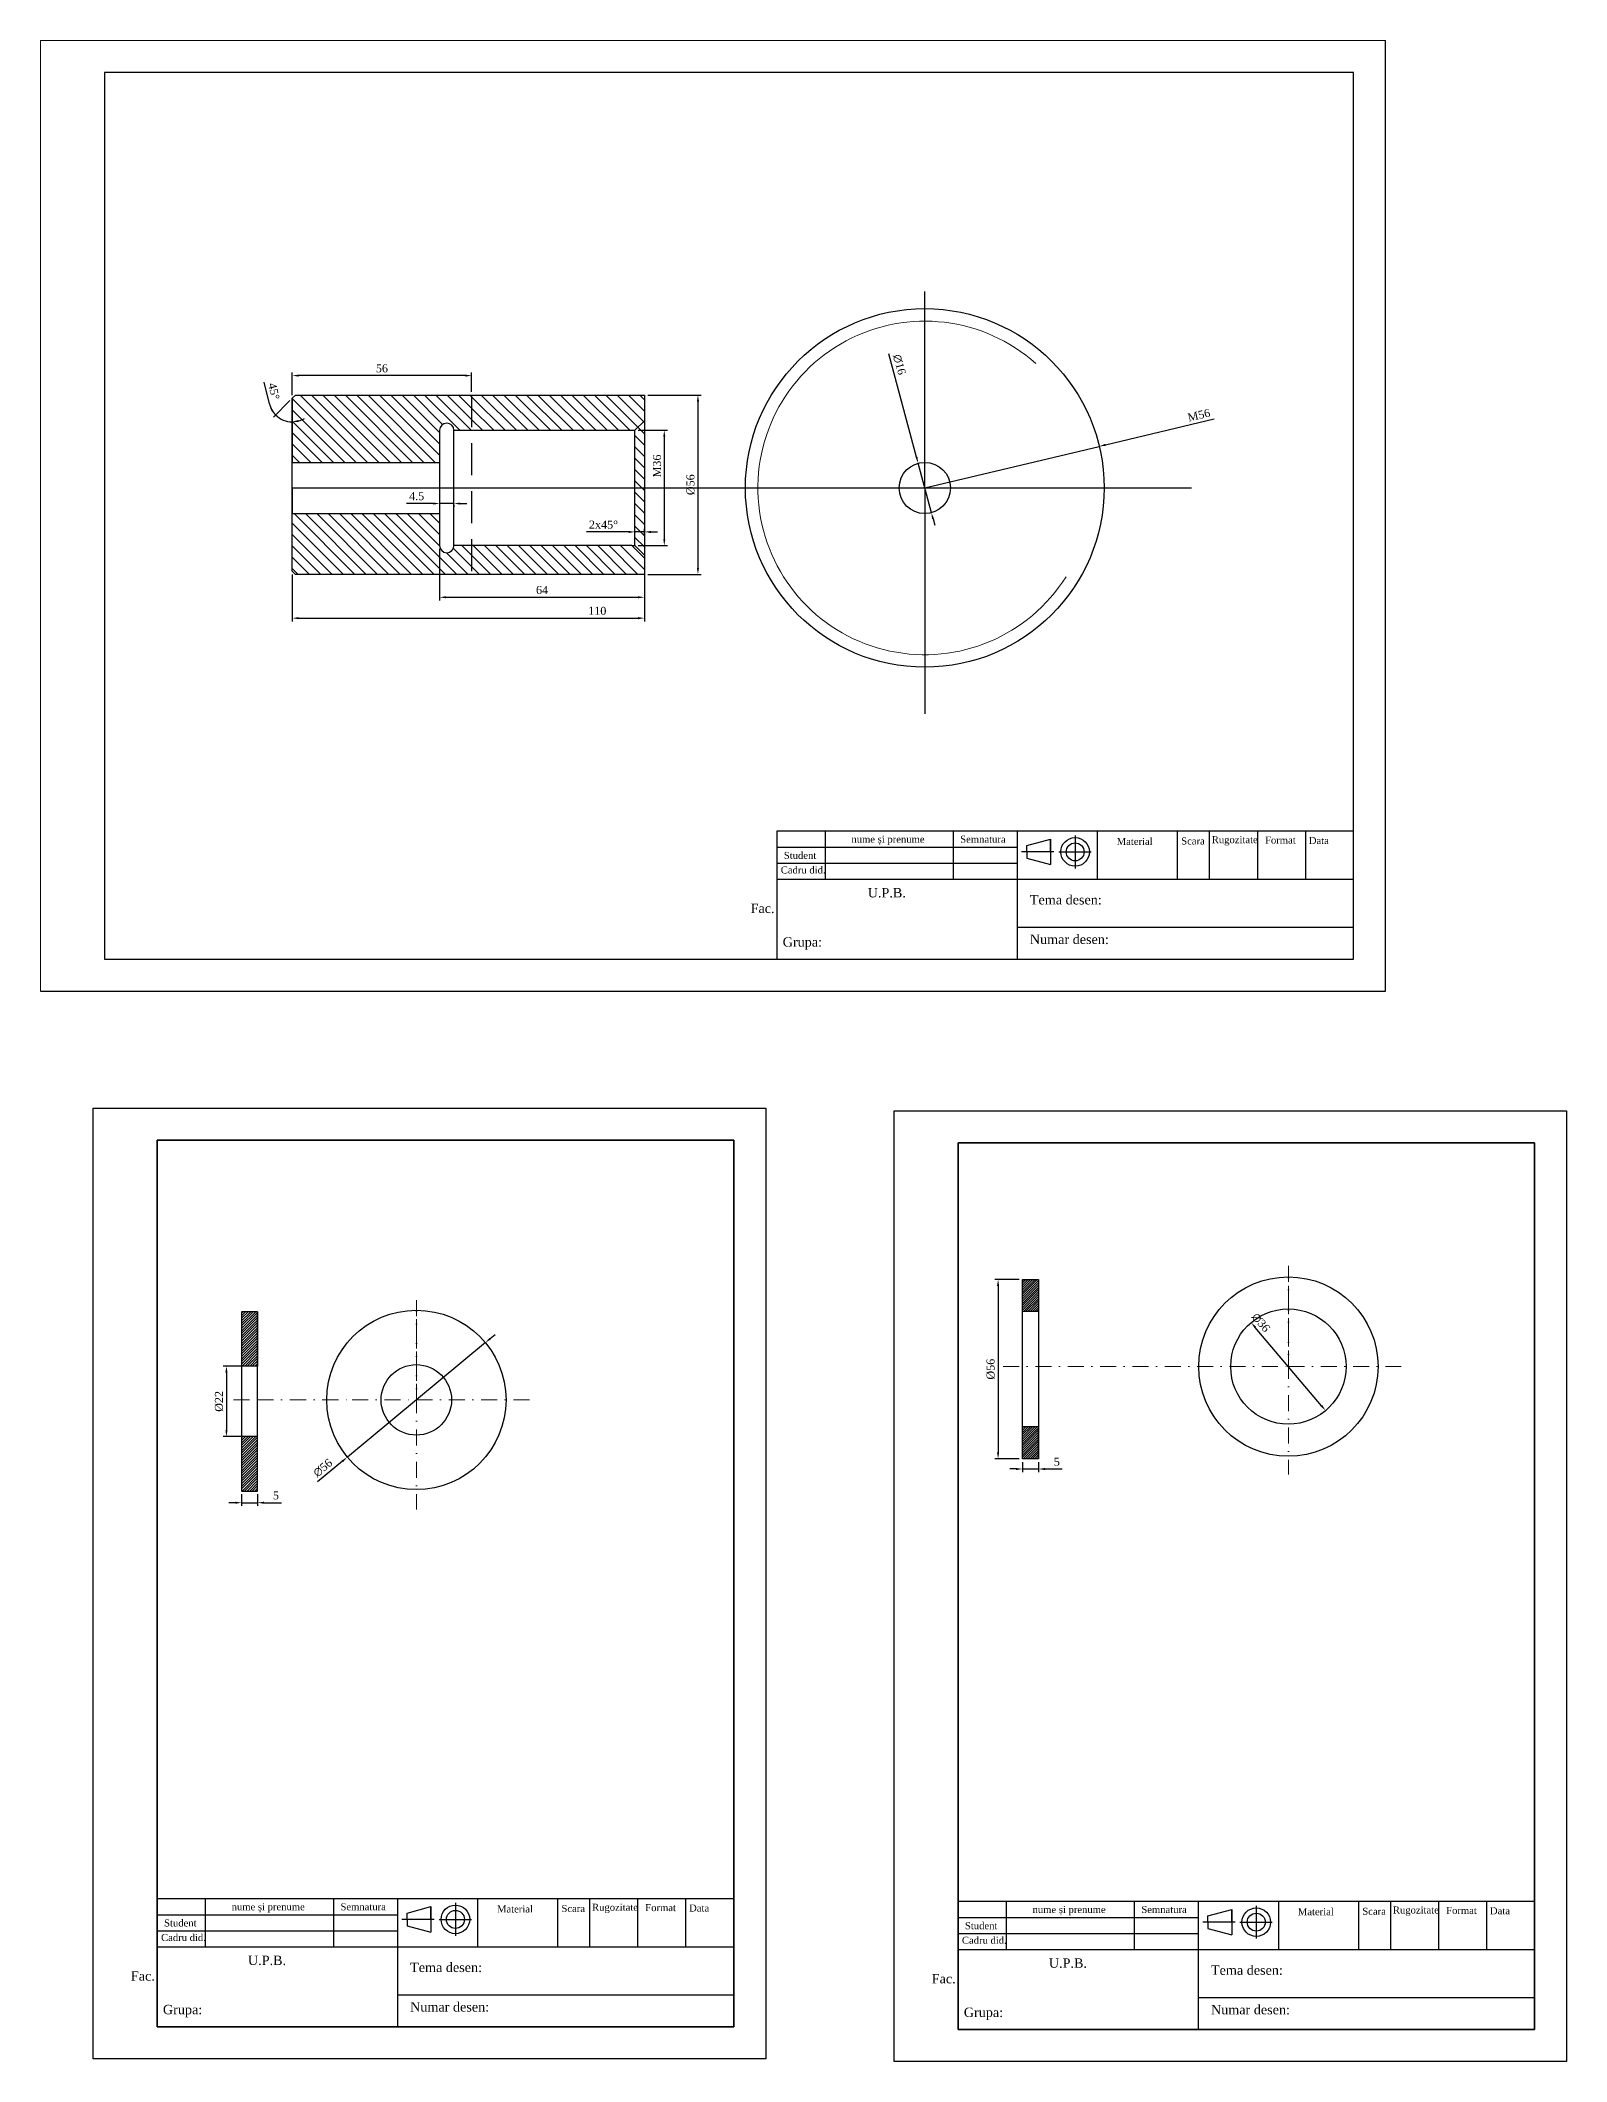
# Model space of a CAD drawing. Header units: millimetres. Extents: x 0 to 1390, y -336 to 297.
# Drawn here: x 481 to 957, y -336 to 295 of the extents above; entities that cross this region are included whole.
import ezdxf

# ---------------------------------------------------------------- set-up
doc = ezdxf.new("R2010")
doc.units = ezdxf.units.MM
doc.header["$LTSCALE"] = 20
doc.header["$MEASUREMENT"] = 0
for name, pattern in [('ACAD_ISO11W100', [33, 12, -3, 12, -3, 0, -3]), ('DASHDOT2', [0.5, 0.25, -0.125, 0, -0.125]), ('DASHED', [0.75, 0.5, -0.25])]:
    doc.linetypes.add(name, pattern=pattern)
doc.layers.get('0').update_dxf_attribs({"color": 250})
for name, color, linetype, lineweight in [('AJUTOR', 254, 'Continuous', 0), ('AXE', 5, 'DASHDOT2', 0), ('COTE', 7, 'Continuous', 0), ('GROASE', 250, 'Continuous', 30), ('HASURI', 250, 'Continuous', 0), ('Layer1', 94, 'ACAD_ISO11W100', 30)]:
    doc.layers.add(name, color=color, linetype=linetype, lineweight=lineweight)
for name, color, linetype in [('chenar', 7, 'Continuous'), ('indicator', 7, 'Continuous'), ('Punctata', 200, 'DASHED')]:
    doc.layers.add(name, color=color, linetype=linetype)
doc.styles.get("Standard").update_dxf_attribs({"font": 'times.ttf'})
doc.dimstyles.get("Standard").update_dxf_attribs({"dimscale": 0, "dimtxt": 2.5, "dimasz": 2, "dimexe": 1, "dimexo": 1, "dimgap": 1, "dimtad": 1, "dimdec": 0, "dimzin": 0, "dimdsep": 46, "dimtxsty": 'Standard', "dimcen": 0.09, "dimadec": 0, "dimazin": 0, "dimtfac": 1, "dimtdec": 0, "dimtmove": 0, "dimatfit": 0, "dimfxl": 1, "dimtolj": 1, "dimtzin": 0, "dimarcsym": 0})
pattern_1 = [(135, (26.1268, -68.4008), (-1.767767, -1.767767), [])]

# ---------------------------------------------------------------- blocks, each defined once
blk = doc.blocks.new('*D29')
at = {"layer": 'Defpoints', "color": 0, "transparency": 16777216}
for p in [(543.53, -157.96), (548.53, -157.96), (548.53, -161.62)]:
    blk.add_point(p, dxfattribs=at)
at = {"layer": 'GROASE', "color": 0, "lineweight": -2, "transparency": 16777216}
for p, q in [((541.53, -161.62), (539.53, -161.62)), ((543.53, -158.96), (543.53, -162.62)), ((543.53, -161.62), (548.53, -161.62)), ((548.53, -158.96), (548.53, -162.62)), ((550.53, -161.62), (555.95, -161.62))]:
    blk.add_line(p, q, dxfattribs=at)
at = {"layer": 'GROASE', "color": 0, "transparency": 16777216}
for points in [[(541.53, -161.28), (541.53, -161.95), (543.53, -161.62)], [(550.53, -161.28), (550.53, -161.95), (548.53, -161.62)]]:
    blk.add_solid(points, dxfattribs=at)
at = {"layer": 'GROASE', "color": 0, "transparency": 16777216, "insert": (554.24, -159.34), "char_height": 2.5, "attachment_point": 5}
blk.add_mtext('\\A1;5', dxfattribs=at)
blk = doc.blocks.new('*D30')
at = {"layer": 'Defpoints', "color": 0, "transparency": 16777216}
for p in [(548.53, -118.96), (538.79, -140.96), (548.53, -140.96)]:
    blk.add_point(p, dxfattribs=at)
at = {"layer": 'GROASE', "color": 0, "lineweight": -2, "transparency": 16777216}
for p, q in [((547.53, -118.96), (537.79, -118.96)), ((538.79, -120.96), (538.79, -138.96)), ((547.53, -140.96), (537.79, -140.96))]:
    blk.add_line(p, q, dxfattribs=at)
at = {"layer": 'GROASE', "color": 0, "transparency": 16777216}
for points in [[(538.45, -120.96), (539.12, -120.96), (538.79, -118.96)], [(538.45, -138.96), (539.12, -138.96), (538.79, -140.96)]]:
    blk.add_solid(points, dxfattribs=at)
at = {"layer": 'GROASE', "color": 0, "transparency": 16777216, "insert": (536.48, -129.96), "char_height": 2.5, "attachment_point": 5, "rotation": 90}
blk.add_mtext('\\A1;%%C22', dxfattribs=at)
blk = doc.blocks.new('*D31')
at = {"layer": 'Defpoints', "color": 0, "transparency": 16777216}
for p in [(619.64, -111.61), (576.54, -147.37)]:
    blk.add_point(p, dxfattribs=at)
at = {"layer": 'GROASE', "color": 0, "lineweight": -2, "transparency": 16777216}
for p, q in [((619.64, -111.61), (576.54, -147.37)), ((621.18, -110.34), (622.72, -109.06)), ((575.01, -148.65), (567.25, -155.09))]:
    blk.add_line(p, q, dxfattribs=at)
at = {"layer": 'GROASE', "color": 0, "transparency": 16777216}
for points in [[(620.96, -110.08), (621.39, -110.59), (619.64, -111.61)], [(574.79, -148.4), (575.22, -148.91), (576.54, -147.37)]]:
    blk.add_solid(points, dxfattribs=at)
at = {"layer": 'GROASE', "color": 0, "transparency": 16777216, "insert": (568.88, -150.74), "char_height": 2.5, "attachment_point": 5, "rotation": 39.68837}
blk.add_mtext('\\A1;∅56', dxfattribs=at)
blk = doc.blocks.new('*D32')
at = {"layer": 'Defpoints', "color": 0, "transparency": 16777216}
for p in [(787.37, -91.9), (779.74, -147.9), (787.37, -147.9)]:
    blk.add_point(p, dxfattribs=at)
at = {"layer": 'GROASE', "color": 0, "lineweight": -2, "transparency": 16777216}
for p, q in [((786.37, -91.9), (778.74, -91.9)), ((779.74, -93.9), (779.74, -145.9)), ((786.37, -147.9), (778.74, -147.9))]:
    blk.add_line(p, q, dxfattribs=at)
at = {"layer": 'GROASE', "color": 0, "transparency": 16777216}
for points in [[(779.41, -93.9), (780.08, -93.9), (779.74, -91.9)], [(779.41, -145.9), (780.08, -145.9), (779.74, -147.9)]]:
    blk.add_solid(points, dxfattribs=at)
at = {"layer": 'GROASE', "color": 0, "transparency": 16777216, "insert": (777.44, -119.9), "char_height": 2.5, "attachment_point": 5, "rotation": 90}
blk.add_mtext('\\A1;%%C56', dxfattribs=at)
blk = doc.blocks.new('*D33')
at = {"layer": 'Defpoints', "color": 0, "transparency": 16777216}
for p in [(787.37, -147.9), (792.37, -147.9), (792.37, -151.08)]:
    blk.add_point(p, dxfattribs=at)
at = {"layer": 'GROASE', "color": 0, "lineweight": -2, "transparency": 16777216}
for p, q in [((785.37, -151.08), (783.37, -151.08)), ((787.37, -148.9), (787.37, -152.08)), ((787.37, -151.08), (792.37, -151.08)), ((792.37, -148.9), (792.37, -152.08)), ((794.37, -151.08), (799.79, -151.08))]:
    blk.add_line(p, q, dxfattribs=at)
at = {"layer": 'GROASE', "color": 0, "transparency": 16777216}
for points in [[(785.37, -150.75), (785.37, -151.42), (787.37, -151.08)], [(794.37, -150.75), (794.37, -151.42), (792.37, -151.08)]]:
    blk.add_solid(points, dxfattribs=at)
at = {"layer": 'GROASE', "color": 0, "transparency": 16777216, "insert": (798.08, -148.81), "char_height": 2.5, "attachment_point": 5}
blk.add_mtext('\\A1;5', dxfattribs=at)
blk = doc.blocks.new('*D34')
at = {"layer": 'Defpoints', "color": 0, "transparency": 16777216}
for p in [(858.77, -105.33), (882.01, -132.83)]:
    blk.add_point(p, dxfattribs=at)
at = {"layer": 'GROASE', "color": 0, "lineweight": -2, "transparency": 16777216}
blk.add_line((880.72, -131.3), (860.06, -106.86), dxfattribs=at)
at = {"layer": 'GROASE', "color": 0, "transparency": 16777216}
for points in [[(860.32, -106.64), (859.81, -107.07), (858.77, -105.33)], [(880.97, -131.08), (880.46, -131.51), (882.01, -132.83)]]:
    blk.add_solid(points, dxfattribs=at)
at = {"layer": 'GROASE', "color": 0, "transparency": 16777216, "insert": (861.81, -105.35), "char_height": 2.5, "attachment_point": 5, "rotation": 310.19492}
blk.add_mtext('\\A1;∅36', dxfattribs=at)
blk = doc.blocks.new('*D35')
at = {"layer": 'COTE', "color": 0, "lineweight": -2, "transparency": 16777216}
for p, q in [((559.34, 128.36), (559.34, 113.69)), ((669.34, 128.36), (669.34, 113.69)), ((561.34, 114.69), (667.34, 114.69))]:
    blk.add_line(p, q, dxfattribs=at)
at = {"layer": 'COTE', "color": 0, "transparency": 16777216}
for points in [[(561.34, 115.02), (561.34, 114.35), (559.34, 114.69)], [(667.34, 115.02), (667.34, 114.35), (669.34, 114.69)]]:
    blk.add_solid(points, dxfattribs=at)
at = {"layer": 'Defpoints', "color": 0, "transparency": 16777216}
for p in [(559.34, 129.36), (669.34, 129.36), (669.34, 114.69)]:
    blk.add_point(p, dxfattribs=at)
at = {"layer": 'COTE', "color": 0, "transparency": 16777216, "insert": (654.59, 116.96), "char_height": 2.5, "attachment_point": 5}
blk.add_mtext('\\A1;110', dxfattribs=at)
blk = doc.blocks.new('*D36')
at = {"layer": 'COTE', "color": 0, "lineweight": -2, "transparency": 16777216}
for p, q in [((605.34, 136.36), (605.34, 120.21)), ((669.34, 136.36), (669.34, 120.21)), ((607.34, 121.21), (667.34, 121.21))]:
    blk.add_line(p, q, dxfattribs=at)
at = {"layer": 'COTE', "color": 0, "transparency": 16777216}
for points in [[(607.34, 121.54), (607.34, 120.88), (605.34, 121.21)], [(667.34, 121.54), (667.34, 120.88), (669.34, 121.21)]]:
    blk.add_solid(points, dxfattribs=at)
at = {"layer": 'Defpoints', "color": 0, "transparency": 16777216}
for p in [(605.34, 137.36), (669.34, 137.36), (669.34, 121.21)]:
    blk.add_point(p, dxfattribs=at)
at = {"layer": 'COTE', "color": 0, "transparency": 16777216, "insert": (637.34, 123.48), "char_height": 2.5, "attachment_point": 5}
blk.add_mtext('\\A1;64', dxfattribs=at)
blk = doc.blocks.new('*D37')
at = {"layer": 'COTE', "color": 0, "lineweight": -2, "transparency": 16777216}
for p, q in [((603.34, 150.48), (595.02, 150.48)), ((609.84, 150.48), (605.34, 150.48)), ((605.34, 150.11), (605.34, 149.48)), ((609.84, 150.11), (609.84, 149.48)), ((611.84, 150.48), (613.84, 150.48))]:
    blk.add_line(p, q, dxfattribs=at)
at = {"layer": 'COTE', "color": 0, "transparency": 16777216}
for points in [[(603.34, 150.82), (603.34, 150.15), (605.34, 150.48)], [(611.84, 150.82), (611.84, 150.15), (609.84, 150.48)]]:
    blk.add_solid(points, dxfattribs=at)
at = {"layer": 'Defpoints', "color": 0, "transparency": 16777216}
for p in [(605.34, 151.11), (609.84, 151.11), (609.84, 150.48)]:
    blk.add_point(p, dxfattribs=at)
at = {"layer": 'COTE', "color": 0, "transparency": 16777216, "insert": (598.18, 152.76), "char_height": 2.5, "attachment_point": 5}
blk.add_mtext('\\A1;4.5', dxfattribs=at)
blk = doc.blocks.new('*D38')
at = {"layer": 'COTE', "color": 0, "lineweight": -2, "transparency": 16777216}
for p, q in [((667.34, 173.36), (676.51, 173.36)), ((675.51, 171.36), (675.51, 139.36)), ((667.34, 137.36), (676.51, 137.36))]:
    blk.add_line(p, q, dxfattribs=at)
at = {"layer": 'COTE', "color": 0, "transparency": 16777216}
for points in [[(675.18, 171.36), (675.85, 171.36), (675.51, 173.36)], [(675.18, 139.36), (675.85, 139.36), (675.51, 137.36)]]:
    blk.add_solid(points, dxfattribs=at)
at = {"layer": 'Defpoints', "color": 0, "transparency": 16777216}
for p in [(666.34, 173.36), (666.34, 137.36), (675.51, 137.36)]:
    blk.add_point(p, dxfattribs=at)
at = {"layer": 'COTE', "color": 0, "transparency": 16777216, "insert": (673.24, 162.22), "char_height": 2.5, "attachment_point": 5, "rotation": 90}
blk.add_mtext('\\A1;M36', dxfattribs=at)
blk = doc.blocks.new('*D39')
at = {"layer": 'COTE', "color": 0, "lineweight": -2, "transparency": 16777216}
for p, q in [((670.34, 184.36), (687.02, 184.36)), ((686.02, 182.36), (686.02, 130.36)), ((670.34, 128.36), (687.02, 128.36))]:
    blk.add_line(p, q, dxfattribs=at)
at = {"layer": 'COTE', "color": 0, "transparency": 16777216}
for points in [[(685.69, 182.36), (686.36, 182.36), (686.02, 184.36)], [(685.69, 130.36), (686.36, 130.36), (686.02, 128.36)]]:
    blk.add_solid(points, dxfattribs=at)
at = {"layer": 'Defpoints', "color": 0, "transparency": 16777216}
for p in [(669.34, 184.36), (669.34, 128.36), (686.02, 128.36)]:
    blk.add_point(p, dxfattribs=at)
at = {"layer": 'COTE', "color": 0, "transparency": 16777216, "insert": (683.72, 156.36), "char_height": 2.5, "attachment_point": 5, "rotation": 90}
blk.add_mtext('\\A1;{\\fTimes New Roman|b0|i0|c0|p18;%%C\\fTimes New Roman|b0|i0|c238|p18;56}', dxfattribs=at)
blk = doc.blocks.new('*D40')
at = {"layer": 'COTE', "color": 0, "lineweight": -2, "transparency": 16777216}
for p, q in [((664.34, 141.62), (651.23, 141.62)), ((666.34, 140.35), (666.34, 142.62)), ((669.34, 141.62), (666.34, 141.62)), ((669.34, 140.35), (669.34, 142.62)), ((671.34, 141.62), (673.34, 141.62))]:
    blk.add_line(p, q, dxfattribs=at)
at = {"layer": 'COTE', "color": 0, "transparency": 16777216}
for points in [[(664.34, 141.95), (664.34, 141.28), (666.34, 141.62)], [(671.34, 141.95), (671.34, 141.28), (669.34, 141.62)]]:
    blk.add_solid(points, dxfattribs=at)
at = {"layer": 'Defpoints', "color": 0, "transparency": 16777216}
for p in [(666.34, 139.35), (669.34, 141.62), (669.34, 139.35)]:
    blk.add_point(p, dxfattribs=at)
at = {"layer": 'COTE', "color": 0, "transparency": 16777216, "insert": (656.52, 143.89), "char_height": 2.5, "attachment_point": 5}
blk.add_mtext('\\A1;2x45%%D', dxfattribs=at)
blk = doc.blocks.new('*D41')
at = {"layer": 'COTE', "color": 0, "lineweight": -2, "transparency": 16777216}
for p, q in [((559.34, 184.36), (559.34, 191.45)), ((613.34, 190.45), (561.34, 190.45)), ((615.34, 185.36), (615.34, 191.45))]:
    blk.add_line(p, q, dxfattribs=at)
at = {"layer": 'COTE', "color": 0, "transparency": 16777216}
for points in [[(561.34, 190.78), (561.34, 190.12), (559.34, 190.45)], [(613.34, 190.78), (613.34, 190.12), (615.34, 190.45)]]:
    blk.add_solid(points, dxfattribs=at)
at = {"layer": 'Defpoints', "color": 0, "transparency": 16777216}
for p in [(559.34, 190.45), (559.34, 183.36), (615.34, 184.36)]:
    blk.add_point(p, dxfattribs=at)
at = {"layer": 'COTE', "color": 0, "transparency": 16777216, "insert": (587.34, 192.72), "char_height": 2.5, "attachment_point": 5}
blk.add_mtext('\\A1;56', dxfattribs=at)
blk = doc.blocks.new('*D42')
at = {"layer": 'COTE', "color": 0, "lineweight": -2, "transparency": 16777216}
for p, q in [((552.19, 181.65), (550.58, 188.38)), ((558.63, 182.65), (553.43, 177.46))]:
    blk.add_line(p, q, dxfattribs=at)
for start, end in [(193.41204, 225), (193.71349, 209.35674), (225, 270), (285.64326, 301.28651)]:
    blk.add_arc((559.34, 183.36), 7.35, start, end, dxfattribs=at)
at = {"layer": 'COTE', "color": 0, "transparency": 16777216}
for points in [[(553.2, 179.96), (552.67, 179.55), (554.14, 178.16)], [(561.36, 175.95), (561.27, 176.61), (559.34, 176.01)]]:
    blk.add_solid(points, dxfattribs=at)
at = {"layer": 'Defpoints', "color": 0, "transparency": 16777216}
for p in [(559.34, 183.36), (559.34, 183.36), (560.34, 184.36), (557.43, 176.26), (559.34, 163.36)]:
    blk.add_point(p, dxfattribs=at)
at = {"layer": 'COTE', "color": 0, "transparency": 16777216, "insert": (553.6, 185.55), "char_height": 2.5, "attachment_point": 5, "rotation": 283.41204}
blk.add_mtext('\\A1;45°', dxfattribs=at)
blk = doc.blocks.new('*D43')
at = {"layer": 'COTE', "color": 0, "lineweight": -2, "transparency": 16777216}
for p, q in [((813.27, 168.81), (847.25, 176.91)), ((756.85, 155.36), (811.33, 168.35))]:
    blk.add_line(p, q, dxfattribs=at)
at = {"layer": 'COTE', "color": 0, "transparency": 16777216}
blk.add_solid([(813.19, 169.13), (813.35, 168.49), (811.33, 168.35)], dxfattribs=at)
at = {"layer": 'Defpoints', "color": 0, "transparency": 16777216}
for p in [(811.33, 168.35), (756.85, 155.36)]:
    blk.add_point(p, dxfattribs=at)
at = {"layer": 'COTE', "color": 0, "transparency": 16777216, "insert": (842.46, 178.1), "char_height": 2.5, "attachment_point": 5, "rotation": 13.41059}
blk.add_mtext('\\A1;M56', dxfattribs=at)
blk = doc.blocks.new('*D44')
at = {"layer": 'COTE', "color": 0, "lineweight": -2, "transparency": 16777216}
for p, q in [((754.27, 165.02), (745.65, 197.21)), ((758.92, 147.63), (754.78, 163.09)), ((759.44, 145.7), (759.95, 143.77))]:
    blk.add_line(p, q, dxfattribs=at)
at = {"layer": 'COTE', "color": 0, "transparency": 16777216}
for points in [[(754.59, 165.1), (753.95, 164.93), (754.78, 163.09)], [(759.76, 145.78), (759.11, 145.61), (758.92, 147.63)]]:
    blk.add_solid(points, dxfattribs=at)
at = {"layer": 'Defpoints', "color": 0, "transparency": 16777216}
for p in [(754.78, 163.09), (758.92, 147.63)]:
    blk.add_point(p, dxfattribs=at)
at = {"layer": 'COTE', "color": 0, "transparency": 16777216, "insert": (748.92, 193.9), "char_height": 2.5, "attachment_point": 5, "rotation": 284.97999}
blk.add_mtext('\\A1;∅16', dxfattribs=at)

msp = doc.modelspace()

# ---------------------------------------------------------------- hatches: boundary and pattern name
at = {"layer": 'AXE'}
h = msp.add_hatch(dxfattribs=at)
h.set_pattern_fill('ANSI31', color=256, scale=4)
h.paths.add_polyline_path([(792.37, -91.9), (787.37, -91.9), (787.37, -101.9), (792.37, -101.9)])
h.paths.add_polyline_path([(792.37, -137.9), (787.37, -137.9), (787.37, -147.9), (792.37, -147.9)])
h = msp.add_hatch(dxfattribs=at)
h.set_pattern_fill('ANSI31', color=256, scale=4.5)
h.paths.add_polyline_path([(548.53, -101.96), (543.53, -101.96), (543.53, -118.96), (548.53, -118.96)])
h.paths.add_polyline_path([(548.53, -140.96), (543.53, -140.96), (543.53, -157.96), (548.53, -157.96)])
at = {"layer": 'GROASE'}
h = msp.add_hatch(dxfattribs=at)
h.set_pattern_fill('ANSI31', color=256, scale=20, angle=90)
h.set_pattern_definition(pattern_1)
h.paths.add_polyline_path([(605.34, 173.36, -1), (609.84, 173.36), (615.34, 173.36), (615.34, 184.36), (560.34, 184.36), (559.34, 183.36), (559.34, 163.36), (605.34, 163.36)])
h.paths.add_polyline_path([(605.34, 147.36), (559.34, 147.36), (559.34, 129.36), (560.34, 128.36), (615.34, 128.36), (615.34, 137.36), (609.84, 137.36, -1), (605.34, 137.36)])
h = msp.add_hatch(dxfattribs=at)
h.set_pattern_fill('ANSI31', color=256, scale=20, angle=90)
h.set_pattern_definition(pattern_1)
h.paths.add_polyline_path([(669.34, 155.36), (666.34, 155.36), (666.34, 137.36), (665.34, 137.36), (615.34, 137.36), (615.34, 128.36), (669.34, 128.36)])
h.paths.add_polyline_path([(669.34, 184.36), (615.34, 184.36), (615.34, 173.36), (665.34, 173.36), (666.34, 173.36), (666.34, 155.36), (669.34, 155.36)])

# ---------------------------------------------------------------- linework, layer by layer
for p, q in [((497.18, -335.32), (497.18, -38.32)), ((497.18, -38.32), (707.18, -38.32)), ((707.18, -38.32), (707.18, -335.32)), ((747.26, -336.18), (747.26, -39.18)), ((747.26, -39.18), (957.26, -39.18)), ((957.26, -39.18), (957.26, -336.18)), ((517.18, -325.32), (517.18, -48.32)), ((517.18, -48.32), (697.18, -48.32)), ((697.18, -48.32), (697.18, -325.32)), ((767.26, -326.18), (767.26, -49.18)), ((767.26, -49.18), (947.26, -49.18)), ((947.26, -49.18), (947.26, -326.18)), ((697.18, -325.32), (517.18, -325.32)), ((947.26, -326.18), (767.26, -326.18)), ((707.18, -335.32), (497.18, -335.32)), ((957.26, -336.18), (747.26, -336.18))]:
    msp.add_line(p, q)
at = {"layer": 'AJUTOR'}
for p, q in [((900.7, 295.15), (480.7, 295.15)), ((480.7, 295.15), (480.7, -1.85))]:
    msp.add_line(p, q, dxfattribs=at)
at = {"layer": 'AXE'}
for p, q in [((870.39, -119.08), (870.39, -87.61)), ((870.39, -87.61), (870.39, -152.82)), ((598.09, -129.49), (598.09, -98.33)), ((598.09, -98.33), (598.09, -163.69)), ((781.3, -119.08), (870.39, -119.08)), ((870.39, -119.08), (905.61, -119.08)), ((541, -129.49), (548.53, -129.49)), ((548.53, -129.49), (578.01, -129.49)), ((578.01, -129.49), (598.09, -129.49)), ((598.09, -129.49), (634.42, -129.49))]:
    msp.add_line(p, q, dxfattribs=at)
at = {"layer": 'chenar'}
for p, q in [((900.7, -1.85), (900.7, 295.15)), ((480.7, -1.85), (900.7, -1.85))]:
    msp.add_line(p, q, dxfattribs=at)
at = {"layer": 'chenar', "lineweight": 30}
for p, q in [((890.7, 285.15), (500.7, 285.15)), ((500.7, 285.15), (500.7, 8.15)), ((890.7, 8.15), (890.7, 285.15)), ((500.7, 8.15), (890.7, 8.15))]:
    msp.add_line(p, q, dxfattribs=at)
at = {"layer": 'GROASE'}
for p, q in [((560.34, 184.36), (559.34, 183.36)), ((559.34, 129.36), (559.34, 183.36)), ((559.34, 183.36), (559.34, 163.36)), ((559.34, 183.36), (559.34, 163.36)), ((559.34, 183.36), (559.34, 163.36)), ((560.34, 184.36), (669.34, 184.36)), ((560.34, 184.36), (615.34, 184.36)), ((669.34, 184.36), (669.34, 128.36)), ((605.34, 173.36), (605.34, 155.36)), ((609.84, 163.36), (609.84, 173.36)), ((609.84, 137.36), (609.84, 173.36)), ((609.84, 173.36), (665.34, 173.36)), ((665.34, 173.36), (666.34, 173.36)), ((666.34, 173.36), (669.34, 176.35)), ((666.34, 137.36), (666.34, 173.36)), ((559.34, 163.36), (605.34, 163.36)), ((559.34, 155.36), (559.34, 147.36)), ((605.34, 155.36), (605.34, 137.36)), ((559.34, 129.36), (559.34, 149.36)), ((559.34, 129.36), (559.34, 149.36)), ((559.34, 129.36), (559.34, 149.36)), ((559.34, 129.36), (559.34, 149.36)), ((559.34, 129.36), (559.34, 149.36)), ((559.34, 147.36), (605.34, 147.36)), ((665.34, 137.36), (609.84, 137.36)), ((665.34, 137.36), (666.34, 137.36)), ((666.34, 137.36), (669.34, 134.37)), ((669.34, 137.36), (669.34, 134.81)), ((559.34, 129.36), (560.34, 128.36)), ((669.34, 128.36), (560.34, 128.36)), ((517.18, -48.32), (517.18, -325.32)), ((697.18, -48.32), (517.18, -48.32)), ((697.18, -325.32), (697.18, -48.32)), ((767.26, -49.18), (767.26, -326.18)), ((947.26, -49.18), (767.26, -49.18)), ((947.26, -326.18), (947.26, -49.18)), ((787.37, -91.9), (792.37, -91.9)), ((787.37, -147.9), (787.37, -91.9)), ((792.37, -91.9), (792.37, -147.9)), ((792.37, -91.9), (792.37, -101.9)), ((543.53, -101.96), (543.53, -157.96)), ((548.53, -101.96), (543.53, -101.96)), ((548.53, -157.96), (548.53, -101.96)), ((548.53, -101.96), (548.53, -118.96)), ((792.37, -101.9), (787.37, -101.9)), ((548.53, -118.96), (543.53, -118.96)), ((792.37, -137.9), (787.37, -137.9)), ((792.37, -147.9), (792.37, -137.9)), ((548.53, -140.96), (543.53, -140.96)), ((548.53, -157.96), (548.53, -140.96)), ((792.37, -147.9), (787.37, -147.9)), ((543.53, -157.96), (548.53, -157.96)), ((517.18, -325.32), (697.18, -325.32)), ((767.26, -326.18), (947.26, -326.18)), ((747.26, -336.18), (747.26, -336.18))]:
    msp.add_line(p, q, dxfattribs=at)
for centre, radius in [((756.85, 155.36), 56), ((756.85, 155.36), 8), ((870.39, -119.08), 28), ((598.09, -129.49), 28), ((870.39, -119.08), 18), ((598.09, -129.49), 11)]:
    msp.add_circle(centre, radius, dxfattribs=at)
for centre, start, end in [((607.59, 173.36), 0, 180), ((607.59, 137.36), 180, 0)]:
    msp.add_arc(centre, 2.25, start, end, dxfattribs=at)
at = {"layer": 'HASURI'}
msp.add_circle((756.85, 155.36), 2.842170943040401e-14, dxfattribs=at)
msp.add_circle((756.85, 155.36), 2.842170943040401e-14, dxfattribs=at)
for radius, start, end in [(56, 90, 270), (52.1, 48.23678, 327.84421)]:
    msp.add_arc((756.85, 155.36), radius, start, end, dxfattribs=at)
at = {"layer": 'indicator', "lineweight": 30}
for p, q in [((890.7, 48.15), (710.7, 48.15)), ((710.7, 48.15), (710.7, 8.15)), ((785.7, 48.15), (785.7, 8.15)), ((890.7, 8.15), (890.7, 48.15)), ((710.7, 33.15), (890.7, 33.15)), ((785.7, 18.15), (890.7, 18.15)), ((705.7, 8.15), (890.7, 8.15)), ((697.18, -285.32), (517.18, -285.32)), ((517.18, -285.32), (517.18, -325.32)), ((592.18, -285.32), (592.18, -325.32)), ((697.18, -325.32), (697.18, -285.32)), ((947.26, -286.18), (767.26, -286.18)), ((767.26, -286.18), (767.26, -326.18)), ((842.26, -286.18), (842.26, -326.18)), ((947.26, -326.18), (947.26, -286.18)), ((517.18, -300.32), (697.18, -300.32)), ((767.26, -301.18), (947.26, -301.18)), ((592.18, -315.32), (697.18, -315.32)), ((842.26, -316.18), (947.26, -316.18)), ((517.18, -325.32), (697.18, -325.32)), ((767.26, -326.18), (947.26, -326.18))]:
    msp.add_line(p, q, dxfattribs=at)
at = {"layer": 'indicator'}
for p, q in [((725.7, 48.15), (725.7, 33.15)), ((765.7, 48.15), (765.7, 33.15)), ((788.73, 43.69), (796.16, 45.69)), ((796.16, 41.69), (796.16, 45.69)), ((796.16, 45.69), (796.16, 37.69)), ((803.81, 46.84), (803.81, 36.54)), ((810.7, 48.15), (810.7, 33.15)), ((835.7, 48.15), (835.7, 33.15)), ((845.7, 48.15), (845.7, 33.15)), ((860.7, 48.15), (860.7, 33.15)), ((875.7, 48.15), (875.7, 33.15)), ((710.7, 43.15), (785.7, 43.15)), ((710.7, 38.15), (785.7, 38.15)), ((797.18, 41.69), (787.07, 41.69)), ((788.73, 41.69), (788.73, 43.69)), ((788.73, 41.69), (788.73, 39.69)), ((788.73, 39.69), (796.16, 37.69)), ((798.71, 41.69), (808.79, 41.69)), ((517.18, -290.32), (592.18, -290.32)), ((532.18, -285.32), (532.18, -300.32)), ((572.18, -285.32), (572.18, -300.32)), ((595.2, -289.77), (602.64, -287.77)), ((595.2, -291.77), (595.2, -289.77)), ((602.64, -291.77), (602.64, -287.77)), ((602.64, -287.77), (602.64, -295.77)), ((610.29, -286.62), (610.29, -296.92)), ((617.18, -285.32), (617.18, -300.32)), ((642.18, -285.32), (642.18, -300.32)), ((652.18, -285.32), (652.18, -300.32)), ((667.18, -285.32), (667.18, -300.32)), ((682.18, -285.32), (682.18, -300.32)), ((782.26, -286.18), (782.26, -301.18)), ((822.26, -286.18), (822.26, -301.18)), ((845.29, -290.63), (852.72, -288.63)), ((852.72, -292.63), (852.72, -288.63)), ((852.72, -288.63), (852.72, -296.63)), ((860.37, -287.48), (860.37, -297.78)), ((867.26, -286.18), (867.26, -301.18)), ((892.26, -286.18), (892.26, -301.18)), ((902.26, -286.18), (902.26, -301.18)), ((917.26, -286.18), (917.26, -301.18)), ((932.26, -286.18), (932.26, -301.18)), ((517.18, -295.32), (592.18, -295.32)), ((603.66, -291.77), (593.54, -291.77)), ((595.2, -291.77), (595.2, -293.77)), ((595.2, -293.77), (602.64, -295.77)), ((605.18, -291.77), (615.26, -291.77)), ((767.26, -291.18), (842.26, -291.18)), ((767.26, -296.18), (842.26, -296.18)), ((853.74, -292.63), (843.63, -292.63)), ((845.29, -292.63), (845.29, -290.63)), ((845.29, -292.63), (845.29, -294.63)), ((845.29, -294.63), (852.72, -296.63)), ((855.27, -292.63), (865.35, -292.63))]:
    msp.add_line(p, q, dxfattribs=at)
for centre, radius in [((803.81, 41.69), 4.46), ((803.81, 41.69), 2.81), ((610.29, -291.77), 4.46), ((610.29, -291.77), 2.81), ((860.37, -292.63), 4.46), ((860.37, -292.63), 2.81)]:
    msp.add_circle(centre, radius, dxfattribs=at)
at = {"layer": 'Layer1'}
for p, q in [((756.85, 155.36), (756.85, 216.75)), ((559.34, 155.36), (669.34, 155.36)), ((669.34, 155.36), (756.85, 155.36)), ((756.85, 155.36), (840.15, 155.36)), ((756.85, 155.36), (756.85, 84.84))]:
    msp.add_line(p, q, dxfattribs=at)
at = {"layer": 'Punctata'}
msp.add_line((615.34, 184.36), (615.34, 128.36), dxfattribs=at)

# ---------------------------------------------------------------- texts
at = {"layer": 'indicator'}
for s, height, p in [('nume și prenume', 2.1946, (733.95, 44.54)), ('Semnatura', 2.195, (767.92, 44.54)), ('Material', 2.195, (816.79, 43.85)), ('Scara', 2.195, (836.92, 43.99)), ('Rugozitate', 2.195, (846.47, 44.4)), ('Data', 2.195, (876.78, 44.14)), ('Student', 2.195, (712.84, 39.48)), ('Cadru did.', 2.195, (711.89, 34.94)), ('Tema desen:', 2.9261, (789.66, 25.26)), ('Grupa:', 2.926, (712.49, 12.08)), ('Numar desen:', 2.9261, (789.66, 12.9)), ('nume și prenume', 2.1946, (540.42, -288.92)), ('Semnatura', 2.195, (574.4, -288.92)), ('Material', 2.195, (623.27, -289.61)), ('Scara', 2.195, (643.4, -289.47)), ('Rugozitate', 2.195, (652.95, -289.07)), ('Data', 2.195, (683.26, -289.32)), ('nume și prenume', 2.1946, (790.51, -289.78)), ('Semnatura', 2.195, (824.48, -289.78)), ('Material', 2.195, (873.35, -290.47)), ('Scara', 2.195, (893.48, -290.33)), ('Rugozitate', 2.195, (903.03, -289.93)), ('Data', 2.195, (933.34, -290.18)), ('Cadru did.', 2.195, (518.37, -298.52)), ('Student', 2.195, (519.32, -293.98)), ('Student', 2.195, (769.4, -294.84)), ('Cadru did.', 2.195, (768.45, -299.38)), ('Tema desen:', 2.9261, (596.14, -308.21)), ('Tema desen:', 2.9261, (846.22, -309.07)), ('Grupa:', 2.926, (518.96, -321.39)), ('Numar desen:', 2.9261, (596.14, -320.56)), ('Grupa:', 2.926, (769.05, -322.25)), ('Numar desen:', 2.9261, (846.22, -321.43))]:
    msp.add_text(s, height=height, dxfattribs=at).set_placement(p)
for s, width, heights, insert, char_height, attachment_point in [('{\\fTimes New Roman Baltic|b0|i0|c238|p18;F\\fTimes New Roman Baltic|b0|i0|c186|p18;ormat}', 9.3916, [0], (863.11, 46.47), 2.1946, 1), ('{\\fTimes New Roman Baltic|b0|i0|c186|p18;U.P.B.\\P\\pxqj;\\fTimes New Roman Baltic|b0|i0|c238|p18;Fac. \\fTimes New Roman Baltic|b0|i0|c186|p18; }', 85.0556, [24.01], (744.99, 26.45), 2.9261, 5), ('{\\fTimes New Roman Baltic|b0|i0|c238|p18;F\\fTimes New Roman Baltic|b0|i0|c186|p18;ormat}', 9.3916, [0], (669.58, -287), 2.1946, 1), ('{\\fTimes New Roman Baltic|b0|i0|c238|p18;F\\fTimes New Roman Baltic|b0|i0|c186|p18;ormat}', 9.3916, [0], (919.67, -287.86), 2.1946, 1), ('{\\fTimes New Roman Baltic|b0|i0|c186|p18;U.P.B.\\P\\pxqj;\\fTimes New Roman Baltic|b0|i0|c238|p18;Fac. \\fTimes New Roman Baltic|b0|i0|c186|p18; }', 85.0556, [24.01], (551.46, -307.02), 2.9261, 5), ('{\\fTimes New Roman Baltic|b0|i0|c186|p18;U.P.B.\\P\\pxqj;\\fTimes New Roman Baltic|b0|i0|c238|p18;Fac. \\fTimes New Roman Baltic|b0|i0|c186|p18; }', 85.0556, [24.01], (801.55, -307.88), 2.9261, 5)]:
    msp.add_mtext_dynamic_manual_height_columns(s, width=width, gutter_width=25, heights=heights, dxfattribs=dict(at, insert=insert, char_height=char_height, attachment_point=attachment_point))

# ---------------------------------------------------------------- dimensions: what is measured, and where the dimension line sits
at = {"layer": 'COTE'}
dim = msp.add_diameter_dim_2p(p1=(758.92, 147.63), p2=(754.78, 163.09), dimstyle='Standard', override={"dimscale": 1}, dxfattribs=at)
dim.commit()
dim.dimension.update_dxf_attribs({"geometry": '*D44', "text_midpoint": (746.7, 193.31), "dimtype": 163})
for base, p1, p2, picture, middle in [((559.34, 190.45), (615.34, 184.36), (559.34, 183.36), '*D41', (587.34, 192.72)), ((669.34, 121.21), (605.34, 137.36), (669.34, 137.36), '*D36', (637.34, 123.48))]:
    dim = msp.add_linear_dim(base=base, p1=p1, p2=p2, dimstyle='Standard', override={"dimscale": 1}, dxfattribs=at)
    dim.commit()
    dim.dimension.update_dxf_attribs({"geometry": picture, "text_midpoint": middle})
dim = msp.add_angular_dim_2l(base=(557.43, 176.26), line1=((559.34, 183.36), (559.34, 163.36)), line2=((560.34, 184.36), (559.34, 183.36)), dimstyle='Standard', override={"dimscale": 1}, dxfattribs=at)
dim.commit()
dim.dimension.update_dxf_attribs({"geometry": '*D42', "text_midpoint": (553.6, 185.55)})
dim = msp.add_aligned_dim(p1=(669.34, 184.36), p2=(669.34, 128.36), distance=16.69, text='{\\fTimes New Roman|b0|i0|c0|p18;%%C\\fTimes New Roman|b0|i0|c238|p18;<>}', dimstyle='Standard', override={"dimscale": 1}, dxfattribs=at)
dim.commit()
dim.dimension.update_dxf_attribs({"geometry": '*D39', "text_midpoint": (683.72, 156.36)})
dim = msp.add_radius_dim(center=(756.85, 155.36), mpoint=(811.33, 168.35), text='M56', dimstyle='Standard', override={"dimscale": 1}, dxfattribs=at)
dim.commit()
dim.dimension.update_dxf_attribs({"geometry": '*D43', "text_midpoint": (842.98, 175.89), "dimtype": 164})
dim = msp.add_linear_dim(base=(675.51, 137.36), p1=(666.34, 173.36), p2=(666.34, 137.36), angle=90, text='M<>', dimstyle='Standard', override={"dimscale": 1}, dxfattribs=at)
dim.commit()
dim.dimension.update_dxf_attribs({"geometry": '*D38', "text_midpoint": (675.51, 162.22), "dimtype": 160})
for base, p1, p2, text, picture, middle in [((609.83593302, 150.48185883), (605.33593302, 151.1085554), (609.83593302, 151.1085554), '4.<>', '*D37', (598.1793, 150.48185883)), ((669.34, 141.62), (666.34, 139.35), (669.34, 139.35), '2x45%%D', '*D40', (656.52, 141.62))]:
    dim = msp.add_linear_dim(base=base, p1=p1, p2=p2, text=text, dimstyle='Standard', override={"dimscale": 1}, dxfattribs=at)
    dim.commit()
    dim.dimension.update_dxf_attribs({"geometry": picture, "text_midpoint": middle, "dimtype": 160})
dim = msp.add_linear_dim(base=(669.34, 114.69), p1=(559.34, 129.36), p2=(669.34, 129.36), dimstyle='Standard', override={"dimscale": 1}, dxfattribs=at)
dim.commit()
dim.dimension.update_dxf_attribs({"geometry": '*D35', "text_midpoint": (654.59, 114.69), "dimtype": 160})
at = {"layer": 'GROASE'}
for base, p1, p2, picture, middle in [((779.74, -147.9), (787.37, -91.9), (787.37, -147.9), '*D32', (777.44, -119.9)), ((538.79, -140.96), (548.53, -118.96), (548.53, -140.96), '*D30', (536.48, -129.96))]:
    dim = msp.add_linear_dim(base=base, p1=p1, p2=p2, angle=90, text='%%C<>', dimstyle='Standard', override={"dimscale": 1}, dxfattribs=at)
    dim.commit()
    dim.dimension.update_dxf_attribs({"geometry": picture, "text_midpoint": middle})
for p1, p2, picture, middle in [((882.01, -132.83), (858.77, -105.33), '*D34', (860.05, -106.84)), ((619.64, -111.61), (576.54, -147.37), '*D31', (570.36, -152.51))]:
    dim = msp.add_diameter_dim_2p(p1=p1, p2=p2, dimstyle='Standard', override={"dimscale": 1}, dxfattribs=at)
    dim.commit()
    dim.dimension.update_dxf_attribs({"geometry": picture, "text_midpoint": middle, "dimtype": 163})
for base, p1, p2, picture, middle in [((792.37, -151.08), (787.37, -147.9), (792.37, -147.9), '*D33', (798.08, -148.81)), ((548.53, -161.62), (543.53, -157.96), (548.53, -157.96), '*D29', (554.24, -159.34))]:
    dim = msp.add_linear_dim(base=base, p1=p1, p2=p2, dimstyle='Standard', override={"dimscale": 1}, dxfattribs=at)
    dim.commit()
    dim.dimension.update_dxf_attribs({"geometry": picture, "text_midpoint": middle})

doc.saveas('drawing.dxf')
